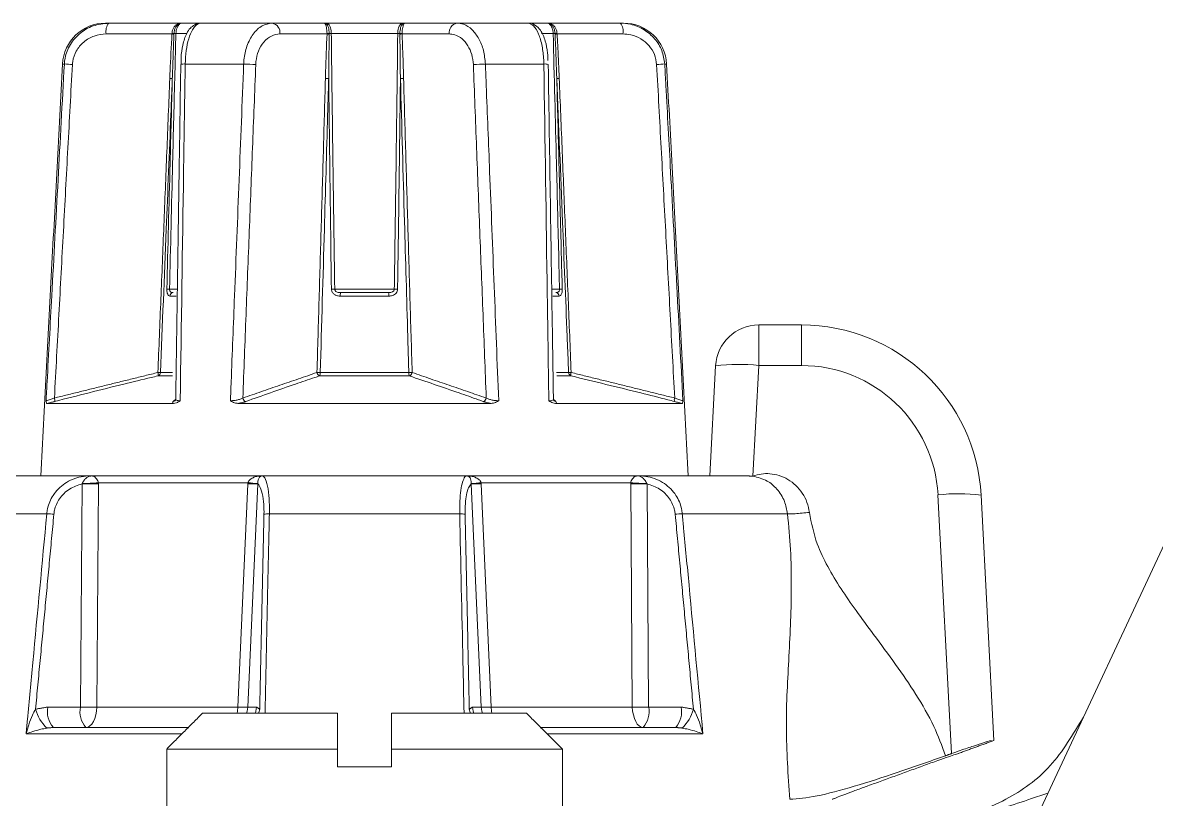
# Model space of a CAD drawing. Extents: x 12.1 to 108.7, y 1 to 80.4.
# Drawn here: x 47.232 to 48.808, y 73.019 to 74.1 of the extents above; entities that cross this region are included whole.
import ezdxf

# ---------------------------------------------------------------- set-up
doc = ezdxf.new("R2010")
doc.units = 0
doc.header["$MEASUREMENT"] = 0
doc.linetypes.add('SLD-Solid', pattern=[0])
doc.layers.add('OBJECT', color=7, linetype='CONTINUOUS')

msp = doc.modelspace()

# ---------------------------------------------------------------- linework, layer by layer
at = {"layer": 'OBJECT', "linetype": 'SLD-Solid', "lineweight": 15}
for p, q in [((47.3468, 74.0989), (47.3513, 74.0989)), ((47.3513, 74.0989), (47.4528, 74.0989)), ((47.4528, 74.0989), (47.4538, 74.0989)), ((47.4538, 74.0989), (47.4528, 74.0989)), ((47.4538, 74.0989), (47.5065, 74.0989)), ((47.4797, 74.0989), (47.5784, 74.0989)), ((47.5065, 74.0989), (47.5086, 74.0989)), ((47.5784, 74.0989), (47.6511, 74.0989)), ((47.6511, 74.0989), (47.6541, 74.0989)), ((47.6541, 74.0989), (47.7595, 74.0989)), ((47.7595, 74.0989), (47.7626, 74.0989)), ((47.7626, 74.0989), (47.8352, 74.0989)), ((47.8352, 74.0989), (47.9339, 74.0989)), ((47.9051, 74.0989), (47.9072, 74.0989)), ((47.9072, 74.0989), (47.9599, 74.0989)), ((47.9599, 74.0989), (47.9608, 74.0989)), ((47.9608, 74.0989), (47.9599, 74.0989)), ((47.9608, 74.0989), (48.0623, 74.0989)), ((48.0623, 74.0989), (48.0669, 74.0989)), ((47.4391, 74.0839), (47.3477, 74.0839)), ((47.4599, 74.0844), (47.4446, 74.0844)), ((47.6547, 74.0839), (47.5892, 74.0839)), ((47.753, 74.0844), (47.6606, 74.0844)), ((47.8245, 74.0839), (47.759, 74.0839)), ((47.969, 74.0844), (47.9528, 74.0844)), ((48.066, 74.0839), (47.9745, 74.0839)), ((47.2895, 74.042), (47.2869, 74.042)), ((47.5388, 74.042), (47.4575, 74.042)), ((47.9561, 74.042), (47.8748, 74.042)), ((48.1268, 74.042), (48.1242, 74.042)), ((47.4358, 73.7287), (47.447, 73.7287)), ((47.6654, 73.7287), (47.7482, 73.7287)), ((47.6735, 73.7239), (47.7401, 73.7239)), ((47.9667, 73.7287), (47.9779, 73.7287)), ((47.445, 73.719), (47.4363, 73.719)), ((47.7407, 73.719), (47.673, 73.719)), ((47.9773, 73.719), (47.9686, 73.719)), ((48.2548, 73.6789), (48.2548, 73.6225)), ((48.3143, 73.6789), (48.2548, 73.6789)), ((48.3143, 73.6789), (48.3143, 73.6225)), ((48.6308, 72.9715), (48.9472, 73.6502)), ((48.1948, 73.622), (48.1868, 73.4689)), ((48.2467, 73.4685), (48.2548, 73.6225)), ((48.2548, 73.6225), (48.3143, 73.6225)), ((47.4398, 73.608), (47.4196, 73.608)), ((47.4231, 73.6127), (47.4399, 73.6127)), ((47.7691, 73.608), (47.6445, 73.608)), ((47.6453, 73.6127), (47.7683, 73.6127)), ((47.9735, 73.6127), (47.9905, 73.6127)), ((47.994, 73.608), (47.9741, 73.608)), ((47.2651, 73.5698), (47.4412, 73.5698)), ((47.5308, 73.5698), (47.8829, 73.5698)), ((47.9724, 73.5698), (48.1485, 73.5698)), ((47.1739, 73.4689), (47.321, 73.4689)), ((47.3118, 73.1473), (47.3141, 73.4578)), ((47.321, 73.4689), (47.5705, 73.4689)), ((47.3368, 73.4578), (47.3345, 73.1473)), ((47.5447, 73.4594), (47.3368, 73.4594)), ((47.5306, 73.1473), (47.5446, 73.4578)), ((47.5585, 73.4578), (47.5446, 73.1473)), ((47.5705, 73.4689), (47.8432, 73.4689)), ((47.8432, 73.4689), (48.0926, 73.4689)), ((47.8691, 73.1473), (47.8551, 73.4578)), ((48.0768, 73.4594), (47.869, 73.4594)), ((47.8691, 73.4578), (47.883, 73.1473)), ((48.0791, 73.1473), (48.0768, 73.4578)), ((48.0926, 73.4689), (48.2397, 73.4689)), ((48.0996, 73.4578), (48.1018, 73.1473)), ((48.504, 73.4425), (48.5229, 73.0826)), ((48.5818, 73.1008), (48.5639, 73.442)), ((47.2651, 73.4162), (47.1188, 73.4162)), ((47.8391, 73.4162), (47.5745, 73.4162)), ((48.2948, 73.4162), (48.1486, 73.4162)), ((47.2665, 73.1473), (47.3118, 73.1473)), ((47.5306, 73.1473), (47.3345, 73.1473)), ((47.5446, 73.1473), (47.5567, 73.1473)), ((47.8569, 73.1473), (47.8691, 73.1473)), ((48.0791, 73.1473), (47.883, 73.1473)), ((48.1018, 73.1473), (48.1471, 73.1473)), ((47.4818, 73.1389), (47.6693, 73.1389)), ((47.7443, 73.1389), (47.9318, 73.1389)), ((47.453, 73.1101), (47.2364, 73.1101)), ((47.2743, 73.1189), (47.4618, 73.1189)), ((47.9518, 73.1189), (48.1394, 73.1189)), ((48.1773, 73.1101), (47.9606, 73.1101)), ((48.5781, 73.0994), (48.5818, 73.1008)), ((47.6693, 73.0889), (47.4318, 73.0889)), ((47.6693, 73.0889), (47.6693, 73.0639)), ((47.7443, 73.0639), (47.7443, 73.0889)), ((47.9818, 73.0889), (47.7443, 73.0889)), ((47.6693, 73.0639), (47.7443, 73.0639))]:
    msp.add_line(p, q, dxfattribs=at)
at = {"layer": 'OBJECT', "linetype": 'SLD-Solid', "lineweight": 15, "flags": 128}
for points in [[(47.3345, 73.1473), (47.3341, 73.1417), (47.3332, 73.1363), (47.3317, 73.1314), (47.3299, 73.1271), (47.3276, 73.1236), (47.3251, 73.121), (47.3224, 73.1194), (47.3195, 73.1189)], [(47.5298, 73.1389), (47.5302, 73.1417), (47.5306, 73.1473)], [(47.5429, 73.1389), (47.5438, 73.1417), (47.5446, 73.1473)], [(47.5551, 73.1389), (47.5559, 73.1417), (47.5567, 73.1473)], [(47.5598, 73.1389), (47.56, 73.1397), (47.5611, 73.1443)], [(47.8525, 73.1443), (47.8536, 73.1397), (47.8539, 73.1389)], [(47.8569, 73.1473), (47.8578, 73.1417), (47.8586, 73.1389)], [(47.8691, 73.1473), (47.8699, 73.1417), (47.8707, 73.1389)], [(47.883, 73.1473), (47.8835, 73.1417), (47.8839, 73.1389)], [(48.0941, 73.1189), (48.0913, 73.1194), (48.0885, 73.121), (48.086, 73.1236), (48.0838, 73.1271), (48.0819, 73.1314), (48.0805, 73.1363), (48.0795, 73.1417), (48.0791, 73.1473)]]:
    msp.add_lwpolyline(points, dxfattribs=at)
at = {"layer": 'OBJECT', "linetype": 'SLD-Solid', "lineweight": 15}
for centre, radius, start, end in [((47.3468, 74.0389), 0.06, 90, 177), ((47.3659, 74.0874), 0.0186, 141.8354, 190.965), ((47.4462, 74.0996), 0.00313, 252.6447, 287.3553), ((47.5759, 74.0857), 0.0134, 352.2553, 79.2026), ((47.654, 74.1016), 0.00517, 256.5278, 283.4722), ((47.7597, 74.1016), 0.00517, 256.5278, 283.4722), ((47.8378, 74.0857), 0.0134, 100.7974, 187.7447), ((47.9675, 74.0996), 0.00313, 252.6447, 287.3553), ((48.0477, 74.0874), 0.0186, 349.035, 38.1646), ((48.0669, 74.0389), 0.06, 3, 90), ((47.4277, 73.897), 0.1872, 85.6435, 86.5058), ((47.4408, 74.1708), 0.0864, 268.8814, 270.7418), ((47.4426, 73.9915), 0.0929, 88.7854, 90.4135), ((47.6565, 74.1777), 0.0933, 268.896, 270.7546), ((47.6612, 74.1635), 0.0799, 265.2755, 267.4597), ((47.6585, 73.9894), 0.095, 88.7594, 90.5127), ((47.7551, 73.9894), 0.095, 89.4873, 91.2406), ((47.7572, 74.1777), 0.0933, 269.2454, 271.104), ((47.7524, 74.1635), 0.0799, 272.5403, 274.7245), ((47.971, 73.9915), 0.0929, 89.5865, 91.2146), ((47.9728, 74.1708), 0.0864, 269.2582, 271.1186), ((47.9859, 73.897), 0.1872, 93.4942, 94.3565), ((47.3128, 74.2948), 0.2538, 264.737, 267.2844), ((47.4557, 74.0279), 0.0142, 82.7021, 107.6637), ((47.5325, 73.7272), 0.3149, 85.7931, 88.8507), ((47.8812, 73.7272), 0.3149, 91.1493, 94.2069), ((47.958, 74.0284), 0.0137, 71.8137, 97.6692), ((48.1009, 74.2948), 0.2538, 272.7156, 275.263), ((47.4289, 73.8427), 0.1795, 86.5793, 87.6943), ((47.6599, 74.1538), 0.132, 266.7942, 268.7378), ((47.7538, 74.1538), 0.132, 271.2622, 273.2058), ((47.9847, 73.8427), 0.1795, 92.3057, 93.4207), ((47.4339, 73.6628), 0.0659, 88.3531, 91.6469), ((47.4411, 73.7191), 0.00479, 92.4507, 180.4668), ((47.6631, 73.6283), 0.1005, 88.687, 91.313), ((47.6838, 73.7202), 0.0109, 160.3035, 186.1297), ((47.7299, 73.7202), 0.0109, 353.8703, 19.6965), ((47.7505, 73.6283), 0.1005, 88.687, 91.313), ((47.9725, 73.7191), 0.00479, 359.5332, 87.5493), ((47.9798, 73.6628), 0.0659, 88.3531, 91.6469), ((48.2548, 73.6189), 0.06, 90, 177), ((48.3143, 73.4289), 0.25, 3, 90), ((47.4128, 73.4394), 0.1736, 86.593, 87.7629), ((47.4132, 73.6104), 0.00684, 339.5707, 20.9138), ((47.6463, 73.6134), 0.00561, 185.2225, 252.0935), ((47.6481, 73.7487), 0.1361, 266.8653, 268.815), ((47.7655, 73.7487), 0.1361, 271.185, 273.1347), ((47.7674, 73.6134), 0.00561, 287.9065, 354.7775), ((48.0008, 73.4394), 0.1736, 92.2371, 93.407), ((48.0004, 73.6104), 0.00684, 159.0862, 200.4293), ((48.227, 73.3759), 0.2482, 83.5663, 97.4335), ((48.3143, 73.4325), 0.19, 3, 90), ((47.4182, 73.6128), 0.00495, 286.8164, 359.0009), ((47.635, 73.612), 0.0103, 337.4962, 3.8803), ((47.7787, 73.612), 0.0103, 176.1197, 202.5038), ((47.9955, 73.6128), 0.00495, 180.9991, 253.1836), ((47.2699, 73.5747), 0.00629, 338.2743, 23.4537), ((47.4404, 73.5768), 0.00444, 275.2737, 312.2295), ((47.5432, 73.5778), 0.0056, 185.8585, 254.6315), ((47.8704, 73.5778), 0.0056, 285.3685, 354.1415), ((47.9732, 73.5768), 0.00444, 226.7961, 264.7312), ((48.1437, 73.5747), 0.00629, 156.5463, 201.7257), ((47.3255, 73.9551), 0.4974, 268.6905, 271.3095), ((47.3086, 73.7958), 0.3376, 270.9659, 274.7854), ((47.3262, 73.4792), 0.0103, 268.8999, 271.6613), ((47.5516, 73.6349), 0.1772, 267.7427, 272.2573), ((47.6179, 74.2709), 0.8148, 264.8417, 265.8164), ((47.7957, 74.2709), 0.8148, 274.1836, 275.1583), ((47.8621, 73.6349), 0.1772, 267.7427, 272.2573), ((48.105, 73.7958), 0.3376, 265.2146, 269.0341), ((48.0882, 73.9551), 0.4974, 268.6905, 271.3095), ((48.0874, 73.4792), 0.0103, 268.3387, 271.1001), ((48.5318, 73.1959), 0.2482, 82.5665, 96.4337), ((47.2629, 73.3141), 0.1021, 83.1949, 88.7514), ((47.5733, 73.3885), 0.0277, 87.5523, 103.0956), ((47.8403, 73.3885), 0.0277, 76.9044, 92.4477), ((48.1508, 73.3141), 0.1021, 91.2486, 96.8051), ((47.3034, 73.1588), 0.0558, 195.084, 226.815), ((47.2994, 73.141), 0.0335, 169.1593, 221.3521), ((47.3447, 73.141), 0.0335, 169.1593, 221.3521), ((47.3232, 73.6446), 0.4974, 268.6905, 271.3095), ((47.5376, 73.3244), 0.1772, 267.7427, 272.2573), ((47.8761, 73.3244), 0.1772, 267.7427, 272.2573), ((48.0905, 73.6446), 0.4974, 268.6905, 271.3095), ((48.069, 73.141), 0.0335, 318.6479, 10.8407), ((48.1142, 73.141), 0.0335, 318.6479, 10.8407), ((48.1102, 73.1588), 0.0558, 313.185, 344.916)]:
    msp.add_arc(centre, radius, start, end, dxfattribs=at)
for points, knots in [([(47.2895, 74.042), (47.2897, 74.0439), (47.2904, 74.0526), (47.2957, 74.068), (47.3095, 74.0849), (47.329, 74.0966), (47.3439, 74.0981), (47.3513, 74.0989)], [0, 0, 0, 0, 0.06206, 0.280895, 0.514816, 0.758819, 1, 1, 1, 1]), ([(47.4392, 74.0844), (47.4393, 74.086), (47.4396, 74.0891), (47.4416, 74.0932), (47.4437, 74.0955), (47.445, 74.0964), (47.4452, 74.0966)], [0, 0, 0, 0, 0.3024, 0.609801, 0.937989, 1, 1, 1, 1]), ([(47.4471, 74.0966), (47.4469, 74.0964), (47.4458, 74.0955), (47.444, 74.0931), (47.4424, 74.089), (47.4421, 74.0859), (47.442, 74.0844)], [0, 0, 0, 0, 0.061214, 0.387729, 0.695884, 1, 1, 1, 1]), ([(47.4538, 74.0989), (47.4538, 74.0989), (47.4537, 74.0989), (47.4536, 74.0989), (47.4535, 74.0989), (47.4533, 74.0989), (47.4528, 74.0988), (47.4517, 74.0986), (47.4497, 74.0977), (47.4476, 74.0955), (47.4459, 74.092), (47.4449, 74.0885), (47.4447, 74.0857), (47.4446, 74.0844)], [0, 0, 0, 0, 0.007067, 0.008531, 0.013729, 0.028139, 0.057805, 0.119651, 0.255243, 0.503841, 0.641027, 0.838394, 1, 1, 1, 1]), ([(47.4452, 74.0966), (47.446, 74.097), (47.4483, 74.0984), (47.4509, 74.0989), (47.4528, 74.0989), (47.4528, 74.0989)], [0, 0, 0, 0, 0.306093, 0.981681, 1, 1, 1, 1]), ([(47.4471, 74.0966), (47.4477, 74.097), (47.4491, 74.0979), (47.451, 74.0986), (47.4525, 74.0988), (47.4531, 74.0989), (47.4535, 74.0989), (47.4536, 74.0989), (47.4537, 74.0989), (47.4537, 74.0989), (47.4538, 74.0989)], [0, 0, 0, 0, 0.315172, 0.674072, 0.841266, 0.92242, 0.962073, 0.977142, 0.981068, 1, 1, 1, 1]), ([(47.4528, 74.0989), (47.4528, 74.0989), (47.4514, 74.0989), (47.4494, 74.0984), (47.4476, 74.097), (47.4471, 74.0966)], [0, 0, 0, 0, 0.018348, 0.69417, 1, 1, 1, 1]), ([(47.4797, 74.0989), (47.4797, 74.0989), (47.4767, 74.0996), (47.4706, 74.097), (47.4639, 74.0918), (47.4582, 74.083), (47.4541, 74.0698), (47.4516, 74.054), (47.4517, 74.0444), (47.4517, 74.0414)], [0, 0, 0, 0, 0.000547, 0.136481, 0.256666, 0.406988, 0.668033, 0.89571, 1, 1, 1, 1]), ([(47.4797, 74.0989), (47.478, 74.0986), (47.4737, 74.0978), (47.4676, 74.0907), (47.4622, 74.0779), (47.4585, 74.0612), (47.4578, 74.0484), (47.4575, 74.042)], [0, 0, 0, 0, 0.156463, 0.377207, 0.586936, 0.792743, 1, 1, 1, 1]), ([(47.5388, 74.042), (47.5389, 74.0439), (47.5394, 74.0526), (47.5429, 74.068), (47.5517, 74.0849), (47.5643, 74.0966), (47.5737, 74.0981), (47.5784, 74.0989)], [0, 0, 0, 0, 0.06206, 0.280895, 0.514816, 0.758819, 1, 1, 1, 1]), ([(47.6528, 74.0966), (47.6526, 74.097), (47.652, 74.0984), (47.6515, 74.0989), (47.6511, 74.0989), (47.6511, 74.0989)], [0, 0, 0, 0, 0.306093, 0.981681, 1, 1, 1, 1]), ([(47.6511, 74.0989), (47.6511, 74.0989), (47.6521, 74.0989), (47.6535, 74.0984), (47.6548, 74.097), (47.6552, 74.0966)], [0, 0, 0, 0, 0.018348, 0.69417, 1, 1, 1, 1]), ([(47.6547, 74.0844), (47.6546, 74.086), (47.6545, 74.0891), (47.6538, 74.0932), (47.6531, 74.0955), (47.6528, 74.0964), (47.6528, 74.0966)], [0, 0, 0, 0, 0.3024001, 0.6098015, 0.9379888, 1, 1, 1, 1]), ([(47.6541, 74.0989), (47.6541, 74.0989), (47.6542, 74.0989), (47.6542, 74.0989), (47.6543, 74.0989), (47.6544, 74.0989), (47.6547, 74.0988), (47.6554, 74.0986), (47.6568, 74.0977), (47.6583, 74.0955), (47.6596, 74.092), (47.6604, 74.0885), (47.6605, 74.0857), (47.6606, 74.0844)], [0, 0, 0, 0, 0.007067, 0.008531, 0.013729, 0.028139, 0.057805, 0.119651, 0.255243, 0.503841, 0.641027, 0.838394, 1, 1, 1, 1]), ([(47.6552, 74.0966), (47.6551, 74.097), (47.6548, 74.0979), (47.6545, 74.0986), (47.6543, 74.0988), (47.6542, 74.0989), (47.6542, 74.0989), (47.6541, 74.0989), (47.6541, 74.0989), (47.6541, 74.0989), (47.6541, 74.0989)], [0, 0, 0, 0, 0.315172, 0.674072, 0.841266, 0.92242, 0.962073, 0.977142, 0.981068, 1, 1, 1, 1]), ([(47.6552, 74.0966), (47.6552, 74.0964), (47.6557, 74.0955), (47.6566, 74.0931), (47.6575, 74.089), (47.6576, 74.0859), (47.6577, 74.0844)], [0, 0, 0, 0, 0.061214, 0.387729, 0.695884, 1, 1, 1, 1]), ([(47.753, 74.0844), (47.7531, 74.0857), (47.7532, 74.0885), (47.7541, 74.092), (47.7554, 74.0955), (47.7569, 74.0977), (47.7582, 74.0986), (47.7589, 74.0988), (47.7592, 74.0989), (47.7594, 74.0989), (47.7594, 74.0989), (47.7595, 74.0989), (47.7595, 74.0989), (47.7595, 74.0989)], [0, 0, 0, 0, 0.161606, 0.358973, 0.496159, 0.744757, 0.880349, 0.942195, 0.971861, 0.986271, 0.991469, 0.992933, 1, 1, 1, 1]), ([(47.7559, 74.0844), (47.756, 74.0859), (47.7562, 74.089), (47.757, 74.0931), (47.7579, 74.0954), (47.7584, 74.0964), (47.7585, 74.0966)], [0, 0, 0, 0, 0.303836, 0.61198, 0.938473, 1, 1, 1, 1]), ([(47.7595, 74.0989), (47.7595, 74.0989), (47.7595, 74.0989), (47.7595, 74.0989), (47.7595, 74.0989), (47.7594, 74.0989), (47.7593, 74.0988), (47.7591, 74.0986), (47.7588, 74.0979), (47.7586, 74.097), (47.7585, 74.0966)], [0, 0, 0, 0, 0.0189315, 0.0228576, 0.0379267, 0.0775799, 0.1587337, 0.3259284, 0.6848276, 1, 1, 1, 1]), ([(47.7585, 74.0966), (47.7589, 74.097), (47.7601, 74.0984), (47.7616, 74.0989), (47.7626, 74.0989), (47.7626, 74.0989)], [0, 0, 0, 0, 0.30583, 0.981652, 1, 1, 1, 1]), ([(47.7609, 74.0966), (47.7608, 74.0964), (47.7605, 74.0955), (47.7599, 74.0932), (47.7592, 74.0891), (47.759, 74.086), (47.759, 74.0844)], [0, 0, 0, 0, 0.062329, 0.390489, 0.697879, 1, 1, 1, 1]), ([(47.7626, 74.0989), (47.7626, 74.0989), (47.7622, 74.0989), (47.7616, 74.0984), (47.7611, 74.097), (47.7609, 74.0966)], [0, 0, 0, 0, 0.018319, 0.693907, 1, 1, 1, 1]), ([(47.8352, 74.0989), (47.8383, 74.0986), (47.8456, 74.0978), (47.8565, 74.0907), (47.8661, 74.0779), (47.873, 74.0612), (47.8742, 74.0484), (47.8748, 74.042)], [0, 0, 0, 0, 0.156463, 0.377207, 0.586936, 0.792743, 1, 1, 1, 1]), ([(47.9561, 74.042), (47.9561, 74.0439), (47.9558, 74.0526), (47.9539, 74.068), (47.9491, 74.0849), (47.9421, 74.0966), (47.9366, 74.0981), (47.9339, 74.0989)], [0, 0, 0, 0, 0.06206, 0.280895, 0.514816, 0.758819, 1, 1, 1, 1]), ([(47.9618, 74.047), (47.9617, 74.0504), (47.9613, 74.0603), (47.9581, 74.0754), (47.9532, 74.088), (47.945, 74.0961), (47.9377, 74.0994), (47.9343, 74.0987), (47.934, 74.0987)], [0, 0, 0, 0, 0.127401, 0.371025, 0.657729, 0.840365, 0.984675, 1, 1, 1, 1]), ([(47.969, 74.0844), (47.969, 74.0857), (47.9688, 74.0885), (47.9677, 74.092), (47.966, 74.0955), (47.9639, 74.0977), (47.9619, 74.0986), (47.9608, 74.0988), (47.9603, 74.0989), (47.9601, 74.0989), (47.96, 74.0989), (47.9599, 74.0989), (47.9599, 74.0989), (47.9599, 74.0989)], [0, 0, 0, 0, 0.161606, 0.358973, 0.496159, 0.744757, 0.880349, 0.942195, 0.971861, 0.986271, 0.991469, 0.992933, 1, 1, 1, 1]), ([(47.9599, 74.0989), (47.9599, 74.0989), (47.96, 74.0989), (47.96, 74.0989), (47.9602, 74.0989), (47.9605, 74.0989), (47.9612, 74.0988), (47.9626, 74.0986), (47.9645, 74.0979), (47.9659, 74.097), (47.9665, 74.0966)], [0, 0, 0, 0, 0.018932, 0.022858, 0.037927, 0.07758, 0.158734, 0.325928, 0.684828, 1, 1, 1, 1]), ([(47.9608, 74.0989), (47.9609, 74.0989), (47.9627, 74.0989), (47.9654, 74.0984), (47.9677, 74.097), (47.9684, 74.0966)], [0, 0, 0, 0, 0.018319, 0.693907, 1, 1, 1, 1]), ([(47.9665, 74.0966), (47.966, 74.097), (47.9642, 74.0984), (47.9622, 74.0989), (47.9609, 74.0989), (47.9608, 74.0989)], [0, 0, 0, 0, 0.30583, 0.981652, 1, 1, 1, 1]), ([(47.9717, 74.0844), (47.9715, 74.0859), (47.9713, 74.089), (47.9696, 74.0931), (47.9679, 74.0954), (47.9667, 74.0964), (47.9665, 74.0966)], [0, 0, 0, 0, 0.303836, 0.61198, 0.938473, 1, 1, 1, 1]), ([(47.9684, 74.0966), (47.9686, 74.0964), (47.97, 74.0955), (47.972, 74.0932), (47.974, 74.0891), (47.9743, 74.086), (47.9745, 74.0844)], [0, 0, 0, 0, 0.062329, 0.390489, 0.697879, 1, 1, 1, 1]), ([(48.0623, 74.0989), (48.0671, 74.0986), (48.0787, 74.0978), (48.0957, 74.0907), (48.1107, 74.0779), (48.1213, 74.0612), (48.1232, 74.0484), (48.1242, 74.042)], [0, 0, 0, 0, 0.156463, 0.377207, 0.586936, 0.792743, 1, 1, 1, 1]), ([(47.3477, 74.0839), (47.342, 74.0833), (47.3308, 74.0822), (47.316, 74.0735), (47.3055, 74.0608), (47.3014, 74.0492), (47.3009, 74.0427), (47.3007, 74.0412)], [0, 0, 0, 0, 0.244965, 0.490375, 0.723034, 0.938923, 1, 1, 1, 1]), ([(47.4446, 74.0844), (47.4441, 74.0663), (47.4426, 74.0061), (47.4396, 73.8876), (47.4372, 73.7872), (47.4358, 73.7287)], [0, 0, 0, 0, 0.153014, 0.506934, 1, 1, 1, 1]), ([(47.4361, 74.0221), (47.4362, 74.0252), (47.4371, 74.0458), (47.4382, 74.0664), (47.4391, 74.0839)], [0, 0, 0, 0, 0.150177, 1, 1, 1, 1]), ([(47.4419, 74.0837), (47.4412, 74.0662), (47.4404, 74.0456), (47.4397, 74.025), (47.4396, 74.0219)], [0, 0, 0, 0, 0.849802, 1, 1, 1, 1]), ([(47.5892, 74.0839), (47.5852, 74.0833), (47.5771, 74.0822), (47.5665, 74.0735), (47.559, 74.0608), (47.5561, 74.0492), (47.5557, 74.0427), (47.5556, 74.0412)], [0, 0, 0, 0, 0.244965, 0.490375, 0.723034, 0.938923, 1, 1, 1, 1]), ([(47.6525, 74.0221), (47.6526, 74.0252), (47.6532, 74.0458), (47.654, 74.0664), (47.6547, 74.0839)], [0, 0, 0, 0, 0.150177, 1, 1, 1, 1]), ([(47.6577, 74.0837), (47.6575, 74.0662), (47.6572, 74.0456), (47.657, 74.025), (47.657, 74.0219)], [0, 0, 0, 0, 0.849802, 1, 1, 1, 1]), ([(47.6606, 74.0844), (47.6608, 74.0663), (47.6616, 74.0061), (47.6631, 73.8876), (47.6646, 73.7872), (47.6654, 73.7287)], [0, 0, 0, 0, 0.153014, 0.506934, 1, 1, 1, 1]), ([(47.7482, 73.7287), (47.7484, 73.7452), (47.7493, 73.8037), (47.751, 73.9222), (47.7523, 74.0243), (47.753, 74.0844)], [0, 0, 0, 0, 0.139147, 0.493066, 1, 1, 1, 1]), ([(47.7567, 74.0219), (47.7566, 74.025), (47.7565, 74.0404), (47.7563, 74.0609), (47.756, 74.0785), (47.7559, 74.0837)], [0, 0, 0, 0, 0.149392, 0.746961, 1, 1, 1, 1]), ([(47.759, 74.0839), (47.7593, 74.0772), (47.7601, 74.0566), (47.7607, 74.036), (47.7611, 74.0221)], [0, 0, 0, 0, 0.323173, 1, 1, 1, 1]), ([(47.8581, 74.0412), (47.8575, 74.046), (47.8565, 74.0556), (47.8507, 74.0682), (47.8426, 74.0778), (47.8333, 74.0831), (47.8271, 74.0836), (47.8245, 74.0839)], [0, 0, 0, 0, 0.204174, 0.408136, 0.617898, 0.840881, 1, 1, 1, 1]), ([(47.9779, 73.7287), (47.9775, 73.7452), (47.9761, 73.8037), (47.9732, 73.9222), (47.9706, 74.0243), (47.969, 74.0844)], [0, 0, 0, 0, 0.139147, 0.493066, 1, 1, 1, 1]), ([(47.974, 74.0219), (47.9739, 74.025), (47.9734, 74.0404), (47.9727, 74.0609), (47.9719, 74.0785), (47.9717, 74.0837)], [0, 0, 0, 0, 0.149392, 0.746961, 1, 1, 1, 1]), ([(47.9745, 74.0839), (47.9749, 74.0772), (47.9761, 74.0566), (47.9769, 74.036), (47.9775, 74.0221)], [0, 0, 0, 0, 0.323173, 1, 1, 1, 1]), ([(48.1129, 74.0412), (48.1122, 74.046), (48.1107, 74.0556), (48.1027, 74.0682), (48.0913, 74.0778), (48.0784, 74.0831), (48.0696, 74.0836), (48.066, 74.0839)], [0, 0, 0, 0, 0.2041742, 0.4081358, 0.6178978, 0.8408813, 1, 1, 1, 1]), ([(47.2641, 73.5734), (47.2646, 73.5822), (47.2672, 73.6309), (47.2757, 73.7871), (47.2837, 73.9345), (47.2895, 74.042)], [0, 0, 0, 0, 0.056184, 0.311886, 1, 1, 1, 1]), ([(47.4514, 74.0415), (47.4507, 73.9966), (47.4483, 73.8414), (47.4459, 73.6863), (47.4443, 73.5759)], [0, 0, 0, 0, 0.2888789, 1, 1, 1, 1]), ([(47.4575, 74.042), (47.4574, 74.032), (47.4566, 73.9821), (47.4543, 73.8259), (47.4521, 73.6797), (47.4506, 73.5734)], [0, 0, 0, 0, 0.063926, 0.319628, 1, 1, 1, 1]), ([(47.5204, 73.5734), (47.5207, 73.5822), (47.5226, 73.6309), (47.5288, 73.7871), (47.5346, 73.9345), (47.5388, 74.042)], [0, 0, 0, 0, 0.056184, 0.311886, 1, 1, 1, 1]), ([(47.8748, 74.042), (47.8752, 74.032), (47.8772, 73.9821), (47.8834, 73.8259), (47.8891, 73.6797), (47.8933, 73.5734)], [0, 0, 0, 0, 0.063926, 0.319628, 1, 1, 1, 1]), ([(47.9631, 73.5734), (47.9629, 73.5822), (47.9622, 73.6309), (47.9599, 73.7871), (47.9577, 73.9345), (47.9561, 74.042)], [0, 0, 0, 0, 0.056184, 0.311886, 1, 1, 1, 1]), ([(47.9694, 73.5759), (47.969, 73.603), (47.9666, 73.7582), (47.9642, 73.9134), (47.9622, 74.0414)], [0, 0, 0, 0, 0.1746728, 1, 1, 1, 1]), ([(48.1242, 74.042), (48.1247, 74.032), (48.1274, 73.9821), (48.1359, 73.8259), (48.1438, 73.6797), (48.1495, 73.5734)], [0, 0, 0, 0, 0.063926, 0.319628, 1, 1, 1, 1]), ([(47.4396, 74.0219), (47.4395, 74.0186), (47.4388, 74.0019), (47.436, 73.932), (47.4306, 73.7989), (47.4258, 73.6791), (47.4231, 73.6127)], [0, 0, 0, 0, 0.024416, 0.122079, 0.512732, 1, 1, 1, 1]), ([(47.432, 73.7287), (47.4335, 73.7872), (47.436, 73.8849), (47.4386, 73.9826), (47.4396, 74.0219)], [0, 0, 0, 0, 0.598184, 1, 1, 1, 1]), ([(47.657, 74.0219), (47.6569, 74.0186), (47.6564, 74.0019), (47.6544, 73.932), (47.6506, 73.7989), (47.6472, 73.6791), (47.6453, 73.6127)], [0, 0, 0, 0, 0.024416, 0.122079, 0.512732, 1, 1, 1, 1]), ([(47.6608, 73.7287), (47.66, 73.7872), (47.6587, 73.8849), (47.6575, 73.9826), (47.657, 74.0219)], [0, 0, 0, 0, 0.598184, 1, 1, 1, 1]), ([(47.7567, 74.0219), (47.7562, 73.9826), (47.7552, 73.9014), (47.7539, 73.8037), (47.753, 73.7452), (47.7528, 73.7287)], [0, 0, 0, 0, 0.401816, 0.831187, 1, 1, 1, 1]), ([(47.7683, 73.6127), (47.7683, 73.616), (47.7678, 73.6327), (47.7658, 73.7026), (47.762, 73.8357), (47.7586, 73.9554), (47.7567, 74.0219)], [0, 0, 0, 0, 0.024416, 0.122079, 0.512732, 1, 1, 1, 1]), ([(47.974, 74.0219), (47.9751, 73.9826), (47.9772, 73.9014), (47.9797, 73.8037), (47.9812, 73.7452), (47.9817, 73.7287)], [0, 0, 0, 0, 0.401816, 0.831187, 1, 1, 1, 1]), ([(47.9905, 73.6127), (47.9904, 73.616), (47.9897, 73.6327), (47.9869, 73.7026), (47.9816, 73.8357), (47.9767, 73.9554), (47.974, 74.0219)], [0, 0, 0, 0, 0.024416, 0.122079, 0.512732, 1, 1, 1, 1]), ([(47.432, 73.7287), (47.432, 73.7284), (47.432, 73.7269), (47.4322, 73.7243), (47.4331, 73.7215), (47.4345, 73.7194), (47.4356, 73.7192), (47.4363, 73.719)], [0, 0, 0, 0, 0.056803, 0.249162, 0.475339, 0.701406, 1, 1, 1, 1]), ([(47.4409, 73.7239), (47.4401, 73.7239), (47.4387, 73.724), (47.4372, 73.7249), (47.4365, 73.7259), (47.436, 73.7267), (47.4358, 73.7275), (47.4358, 73.7282), (47.4358, 73.7285), (47.4358, 73.7287)], [0, 0, 0, 0, 0.34673, 0.581129, 0.720204, 0.790705, 0.905611, 0.953256, 1, 1, 1, 1]), ([(47.6608, 73.7287), (47.6609, 73.7284), (47.6609, 73.7269), (47.6619, 73.7243), (47.6644, 73.7215), (47.6682, 73.7194), (47.6712, 73.7192), (47.673, 73.719)], [0, 0, 0, 0, 0.056803, 0.249162, 0.475339, 0.701406, 1, 1, 1, 1]), ([(47.6735, 73.7239), (47.6723, 73.7239), (47.6704, 73.724), (47.668, 73.7249), (47.6667, 73.7259), (47.666, 73.7267), (47.6656, 73.7275), (47.6655, 73.7282), (47.6655, 73.7285), (47.6654, 73.7287)], [0, 0, 0, 0, 0.34673, 0.581129, 0.720204, 0.790705, 0.905611, 0.953256, 1, 1, 1, 1]), ([(47.7482, 73.7287), (47.7481, 73.7283), (47.7481, 73.7278), (47.7477, 73.7268), (47.7469, 73.7258), (47.7454, 73.7248), (47.743, 73.724), (47.7412, 73.7239), (47.7401, 73.7239)], [0, 0, 0, 0, 0.118661, 0.142604, 0.293282, 0.465512, 0.680632, 1, 1, 1, 1]), ([(47.7407, 73.719), (47.7422, 73.7192), (47.745, 73.7194), (47.7484, 73.721), (47.7508, 73.7231), (47.7524, 73.7257), (47.7527, 73.7277), (47.7528, 73.7287)], [0, 0, 0, 0, 0.273331, 0.47686, 0.65651, 0.828448, 1, 1, 1, 1]), ([(47.9779, 73.7287), (47.9779, 73.7283), (47.9778, 73.7278), (47.9776, 73.7268), (47.9772, 73.7258), (47.9762, 73.7248), (47.9747, 73.724), (47.9735, 73.7239), (47.9727, 73.7239)], [0, 0, 0, 0, 0.118661, 0.142604, 0.293282, 0.465512, 0.680632, 1, 1, 1, 1]), ([(47.9773, 73.719), (47.9779, 73.7192), (47.979, 73.7194), (47.9803, 73.721), (47.9811, 73.7231), (47.9816, 73.7257), (47.9816, 73.7277), (47.9817, 73.7287)], [0, 0, 0, 0, 0.273331, 0.47686, 0.65651, 0.828448, 1, 1, 1, 1]), ([(47.4196, 73.608), (47.4165, 73.6073), (47.4007, 73.6036), (47.3527, 73.592), (47.3079, 73.5806), (47.2757, 73.5724)], [0, 0, 0, 0, 0.065603, 0.328016, 1, 1, 1, 1]), ([(47.6445, 73.608), (47.6423, 73.6073), (47.631, 73.6036), (47.5967, 73.592), (47.5647, 73.5806), (47.5417, 73.5724)], [0, 0, 0, 0, 0.0656029, 0.3280162, 1, 1, 1, 1]), ([(47.8719, 73.5724), (47.8697, 73.5732), (47.8585, 73.5773), (47.8242, 73.5894), (47.7922, 73.6002), (47.7691, 73.608)], [0, 0, 0, 0, 0.065603, 0.328016, 1, 1, 1, 1]), ([(48.1379, 73.5724), (48.1348, 73.5732), (48.1191, 73.5773), (48.0712, 73.5894), (48.0263, 73.6002), (47.994, 73.608)], [0, 0, 0, 0, 0.0656031, 0.3280158, 1, 1, 1, 1]), ([(47.2641, 73.5734), (47.2643, 73.5735), (47.2647, 73.5736), (47.2668, 73.5742), (47.2703, 73.5754), (47.2735, 73.5765), (47.2754, 73.5772), (47.2757, 73.5773)], [0, 0, 0, 0, 0.164481, 0.417753, 0.679386, 0.95477, 1, 1, 1, 1]), ([(47.2651, 73.5698), (47.2649, 73.57), (47.2645, 73.5704), (47.2643, 73.5723), (47.2641, 73.5734), (47.2641, 73.5734)], [0, 0, 0, 0, 0.417944, 0.987082, 1, 1, 1, 1]), ([(47.2757, 73.5724), (47.2754, 73.5723), (47.2729, 73.5717), (47.269, 73.5707), (47.2663, 73.5701), (47.2651, 73.5698)], [0, 0, 0, 0, 0.086635, 0.616356, 1, 1, 1, 1]), ([(47.4412, 73.5698), (47.441, 73.5699), (47.4401, 73.5704), (47.4398, 73.5713), (47.4405, 73.5721), (47.4408, 73.5724)], [0, 0, 0, 0, 0.165835, 0.685376, 1, 1, 1, 1]), ([(47.4408, 73.5724), (47.4417, 73.5732), (47.4428, 73.5742), (47.4439, 73.5752), (47.4441, 73.5754)], [0, 0, 0, 0, 0.819037, 1, 1, 1, 1]), ([(47.4506, 73.5734), (47.4505, 73.5734), (47.4488, 73.5723), (47.4458, 73.5704), (47.4426, 73.57), (47.4412, 73.5698)], [0, 0, 0, 0, 0.0129183, 0.5820561, 1, 1, 1, 1]), ([(47.4441, 73.5759), (47.4441, 73.5755), (47.4442, 73.5746), (47.4436, 73.5738), (47.4433, 73.5735), (47.4434, 73.5735), (47.4434, 73.5736)], [0, 0, 0, 0, 0.228447, 0.621226, 0.975519, 1, 1, 1, 1]), ([(47.4444, 73.5759), (47.4444, 73.5755), (47.4444, 73.5747), (47.4463, 73.5738), (47.4487, 73.5735), (47.4503, 73.5735), (47.4506, 73.5734)], [0, 0, 0, 0, 0.262473, 0.597164, 0.925264, 1, 1, 1, 1]), ([(47.5204, 73.5734), (47.5214, 73.5735), (47.5239, 73.5736), (47.5283, 73.5742), (47.5331, 73.5754), (47.5361, 73.5765), (47.5374, 73.5772), (47.5376, 73.5773)], [0, 0, 0, 0, 0.164481, 0.417753, 0.679386, 0.95477, 1, 1, 1, 1]), ([(47.5308, 73.5698), (47.5292, 73.57), (47.5256, 73.5704), (47.5223, 73.5723), (47.5204, 73.5734), (47.5204, 73.5734)], [0, 0, 0, 0, 0.417944, 0.987082, 1, 1, 1, 1]), ([(47.5417, 73.5724), (47.5415, 73.5723), (47.5397, 73.5717), (47.5361, 73.5707), (47.5323, 73.5701), (47.5308, 73.5698)], [0, 0, 0, 0, 0.086635, 0.616356, 1, 1, 1, 1]), ([(47.8829, 73.5698), (47.8813, 73.5701), (47.8775, 73.5707), (47.874, 73.5717), (47.8722, 73.5723), (47.8719, 73.5724)], [0, 0, 0, 0, 0.383644, 0.913365, 1, 1, 1, 1]), ([(47.876, 73.5773), (47.8762, 73.5772), (47.8776, 73.5765), (47.8806, 73.5754), (47.8854, 73.5742), (47.8898, 73.5736), (47.8923, 73.5735), (47.8933, 73.5734)], [0, 0, 0, 0, 0.04523, 0.320614, 0.582247, 0.835519, 1, 1, 1, 1]), ([(47.8933, 73.5734), (47.8932, 73.5734), (47.8914, 73.5723), (47.8881, 73.5704), (47.8844, 73.57), (47.8829, 73.5698)], [0, 0, 0, 0, 0.012918, 0.582056, 1, 1, 1, 1]), ([(47.9631, 73.5734), (47.9639, 73.5735), (47.966, 73.5735), (47.9684, 73.5742), (47.9696, 73.5751), (47.9693, 73.5758), (47.9693, 73.5759)], [0, 0, 0, 0, 0.204125, 0.558382, 0.929639, 1, 1, 1, 1]), ([(47.9724, 73.5698), (47.9711, 73.57), (47.9679, 73.5704), (47.9648, 73.5723), (47.9631, 73.5734), (47.9631, 73.5734)], [0, 0, 0, 0, 0.417944, 0.987082, 1, 1, 1, 1]), ([(47.9702, 73.5736), (47.9702, 73.5736), (47.9703, 73.5735), (47.9698, 73.574), (47.9693, 73.575), (47.9694, 73.5758), (47.9695, 73.5759)], [0, 0, 0, 0, 0.0944587, 0.4969889, 0.9306595, 1, 1, 1, 1]), ([(47.9728, 73.5724), (47.9733, 73.5719), (47.9741, 73.5708), (47.973, 73.5701), (47.9724, 73.5698)], [0, 0, 0, 0, 0.552199, 1, 1, 1, 1]), ([(48.1485, 73.5698), (48.1474, 73.5701), (48.1446, 73.5707), (48.1407, 73.5717), (48.1382, 73.5723), (48.1379, 73.5724)], [0, 0, 0, 0, 0.383644, 0.913365, 1, 1, 1, 1]), ([(48.138, 73.5773), (48.1382, 73.5772), (48.1401, 73.5765), (48.1433, 73.5754), (48.1469, 73.5742), (48.1489, 73.5736), (48.1493, 73.5735), (48.1495, 73.5734)], [0, 0, 0, 0, 0.04523, 0.320614, 0.582247, 0.835519, 1, 1, 1, 1]), ([(48.1495, 73.5734), (48.1495, 73.5734), (48.1494, 73.5723), (48.1491, 73.5704), (48.1487, 73.57), (48.1485, 73.5698)], [0, 0, 0, 0, 0.012918, 0.582056, 1, 1, 1, 1]), ([(48.2467, 73.4685), (48.2505, 73.4697), (48.2582, 73.4721), (48.2708, 73.4723), (48.2834, 73.4699), (48.2958, 73.4643), (48.3068, 73.456), (48.3159, 73.4451), (48.3226, 73.4323), (48.3243, 73.4228), (48.3252, 73.4181)], [0, 0, 0, 0, 0.112477, 0.225058, 0.347499, 0.470285, 0.600653, 0.730922, 0.866007, 1, 1, 1, 1]), ([(47.2651, 73.4162), (47.2654, 73.4185), (47.2666, 73.4276), (47.2734, 73.4435), (47.2898, 73.46), (47.3088, 73.4677), (47.3214, 73.4689), (47.3258, 73.4689), (47.326, 73.4689)], [0, 0, 0, 0, 0.076209, 0.301716, 0.561175, 0.84648, 0.991698, 1, 1, 1, 1]), ([(47.3141, 73.4578), (47.3081, 73.4558), (47.2959, 73.4517), (47.2823, 73.4383), (47.2762, 73.425), (47.2752, 73.4174), (47.275, 73.4155)], [0, 0, 0, 0, 0.3115923, 0.6319435, 0.9072573, 1, 1, 1, 1]), ([(47.3143, 73.4583), (47.3148, 73.4593), (47.3161, 73.4617), (47.3186, 73.4649), (47.3218, 73.4675), (47.3244, 73.4686), (47.3261, 73.4688), (47.3264, 73.4689), (47.3264, 73.4689), (47.3263, 73.4689), (47.3263, 73.4689), (47.3262, 73.4689), (47.3261, 73.4689), (47.3261, 73.4689), (47.326, 73.4689)], [0, 0, 0, 0, 0.153502, 0.380166, 0.626293, 0.875654, 0.967797, 0.976809, 0.980954, 0.984134, 0.9874, 0.990544, 0.996552, 1, 1, 1, 1]), ([(47.321, 73.4689), (47.3214, 73.4689), (47.3232, 73.4689), (47.325, 73.4689), (47.3265, 73.4689)], [0, 0, 0, 0, 0.186026, 1, 1, 1, 1]), ([(47.3253, 73.4689), (47.3242, 73.4689), (47.3228, 73.4689), (47.3214, 73.4689), (47.321, 73.4689)], [0, 0, 0, 0, 0.740622, 1, 1, 1, 1]), ([(47.3265, 73.4689), (47.3267, 73.4689), (47.3269, 73.4689), (47.3274, 73.4689), (47.3283, 73.4689), (47.3298, 73.4687), (47.3318, 73.4677), (47.3341, 73.4654), (47.3358, 73.4626), (47.3365, 73.4603), (47.3368, 73.4594)], [0, 0, 0, 0, 0.020895, 0.038908, 0.075404, 0.191564, 0.449116, 0.682572, 0.877716, 1, 1, 1, 1]), ([(47.5447, 73.4594), (47.5451, 73.4603), (47.5461, 73.4626), (47.5496, 73.4654), (47.5545, 73.4677), (47.5592, 73.4687), (47.5625, 73.4689), (47.5638, 73.4689), (47.5643, 73.4689), (47.5646, 73.4689), (47.5648, 73.4689)], [0, 0, 0, 0, 0.122284, 0.317428, 0.550884, 0.808436, 0.924596, 0.961092, 0.979105, 1, 1, 1, 1]), ([(47.5644, 73.4689), (47.5644, 73.4689), (47.5643, 73.4689), (47.5642, 73.4689), (47.5642, 73.4689), (47.5641, 73.4689), (47.564, 73.4689), (47.5637, 73.4688), (47.563, 73.4688), (47.5615, 73.4681), (47.5597, 73.4658), (47.5585, 73.4621), (47.5585, 73.4593), (47.5585, 73.4583)], [0, 0, 0, 0, 0.006251, 0.010873, 0.014164, 0.017464, 0.021803, 0.032032, 0.073944, 0.240397, 0.569572, 0.838891, 1, 1, 1, 1]), ([(47.567, 73.4155), (47.5671, 73.4174), (47.5671, 73.425), (47.5661, 73.4383), (47.5631, 73.4517), (47.5601, 73.4558), (47.5585, 73.4578)], [0, 0, 0, 0, 0.092743, 0.368056, 0.688408, 1, 1, 1, 1]), ([(47.5644, 73.4689), (47.5645, 73.4689), (47.5653, 73.4689), (47.5678, 73.4677), (47.5713, 73.46), (47.5739, 73.4435), (47.5747, 73.4276), (47.5745, 73.4185), (47.5745, 73.4162)], [0, 0, 0, 0, 0.008302, 0.15352, 0.438825, 0.698284, 0.923791, 1, 1, 1, 1]), ([(47.5705, 73.4689), (47.57, 73.4689), (47.568, 73.4689), (47.5661, 73.4689), (47.5646, 73.4689)], [0, 0, 0, 0, 0.226259, 1, 1, 1, 1]), ([(47.5648, 73.4689), (47.5663, 73.4689), (47.5682, 73.4689), (47.5701, 73.4689), (47.5705, 73.4689)], [0, 0, 0, 0, 0.813974, 1, 1, 1, 1]), ([(47.8391, 73.4162), (47.8391, 73.4222), (47.8391, 73.4343), (47.8406, 73.4496), (47.843, 73.4615), (47.846, 73.4677), (47.8482, 73.4689), (47.8492, 73.4689), (47.8492, 73.4689)], [0, 0, 0, 0, 0.20087, 0.40002, 0.605987, 0.832568, 0.991709, 1, 1, 1, 1]), ([(47.8491, 73.4689), (47.8476, 73.4689), (47.8456, 73.4689), (47.8436, 73.4689), (47.8432, 73.4689)], [0, 0, 0, 0, 0.7737677, 1, 1, 1, 1]), ([(47.8432, 73.4689), (47.8435, 73.4689), (47.8454, 73.4689), (47.8473, 73.4689), (47.8489, 73.4689)], [0, 0, 0, 0, 0.1860264, 1, 1, 1, 1]), ([(47.8551, 73.4578), (47.8538, 73.4562), (47.8513, 73.4531), (47.8485, 73.4434), (47.8467, 73.4306), (47.8466, 73.4205), (47.8466, 73.4155)], [0, 0, 0, 0, 0.2557358, 0.5110693, 0.7553246, 1, 1, 1, 1]), ([(47.8489, 73.4689), (47.849, 73.4689), (47.8493, 73.4689), (47.8499, 73.4689), (47.8512, 73.4689), (47.8544, 73.4687), (47.8591, 73.4677), (47.864, 73.4654), (47.8675, 73.4626), (47.8686, 73.4603), (47.869, 73.4594)], [0, 0, 0, 0, 0.020895, 0.038908, 0.075404, 0.191564, 0.449116, 0.682572, 0.877716, 1, 1, 1, 1]), ([(47.8551, 73.4583), (47.8551, 73.4593), (47.8551, 73.4617), (47.8543, 73.4649), (47.8528, 73.4675), (47.8511, 73.4686), (47.8502, 73.4688), (47.8497, 73.4689), (47.8496, 73.4689), (47.8495, 73.4689), (47.8494, 73.4689), (47.8494, 73.4689), (47.8493, 73.4689), (47.8492, 73.4689), (47.8492, 73.4689)], [0, 0, 0, 0, 0.153502, 0.380166, 0.626293, 0.875654, 0.967797, 0.976809, 0.980954, 0.984134, 0.9874, 0.990544, 0.996552, 1, 1, 1, 1]), ([(48.0768, 73.4594), (48.0771, 73.4603), (48.0778, 73.4626), (48.0796, 73.4654), (48.0818, 73.4677), (48.0839, 73.4687), (48.0854, 73.4689), (48.0862, 73.4689), (48.0867, 73.4689), (48.087, 73.4689), (48.0871, 73.4689)], [0, 0, 0, 0, 0.122284, 0.317428, 0.550884, 0.808436, 0.924596, 0.961092, 0.979105, 1, 1, 1, 1]), ([(48.0871, 73.4689), (48.0886, 73.4689), (48.0904, 73.4689), (48.0923, 73.4689), (48.0926, 73.4689)], [0, 0, 0, 0, 0.813974, 1, 1, 1, 1]), ([(48.0876, 73.4689), (48.0876, 73.4689), (48.0875, 73.4689), (48.0874, 73.4689), (48.0873, 73.4689), (48.0873, 73.4689), (48.0873, 73.4689), (48.0874, 73.4688), (48.0883, 73.4688), (48.0908, 73.4681), (48.0942, 73.4658), (48.0974, 73.4621), (48.0988, 73.4593), (48.0993, 73.4583)], [0, 0, 0, 0, 0.006251, 0.010873, 0.014164, 0.017464, 0.021803, 0.032032, 0.073944, 0.240397, 0.569572, 0.838891, 1, 1, 1, 1]), ([(48.0876, 73.4689), (48.0878, 73.4689), (48.0923, 73.4689), (48.1049, 73.4677), (48.1239, 73.46), (48.1402, 73.4435), (48.1471, 73.4276), (48.1483, 73.4185), (48.1486, 73.4162)], [0, 0, 0, 0, 0.008302, 0.15352, 0.438825, 0.698284, 0.923791, 1, 1, 1, 1]), ([(48.0926, 73.4689), (48.0923, 73.4689), (48.0908, 73.4689), (48.0894, 73.4689), (48.0883, 73.4689)], [0, 0, 0, 0, 0.259378, 1, 1, 1, 1]), ([(48.1387, 73.4155), (48.1384, 73.4174), (48.1374, 73.425), (48.1314, 73.4383), (48.1178, 73.4517), (48.1056, 73.4558), (48.0996, 73.4578)], [0, 0, 0, 0, 0.092743, 0.368056, 0.688408, 1, 1, 1, 1]), ([(48.2948, 73.4162), (48.2937, 73.4221), (48.2913, 73.4349), (48.281, 73.4508), (48.2659, 73.4638), (48.2535, 73.4668), (48.2467, 73.4685)], [0, 0, 0, 0, 0.221249, 0.475943, 0.71388, 1, 1, 1, 1]), ([(47.2364, 73.1101), (47.237, 73.1167), (47.2401, 73.1498), (47.2497, 73.2518), (47.2586, 73.3472), (47.2651, 73.4162)], [0, 0, 0, 0, 0.064852, 0.324258, 1, 1, 1, 1]), ([(47.5745, 73.4162), (47.5744, 73.4096), (47.5736, 73.3765), (47.5716, 73.284), (47.5698, 73.1982), (47.5685, 73.1389)], [0, 0, 0, 0, 0.071582, 0.357912, 1, 1, 1, 1]), ([(47.8452, 73.1389), (47.8447, 73.1624), (47.8427, 73.2548), (47.8406, 73.3472), (47.8391, 73.4162)], [0, 0, 0, 0, 0.254125, 1, 1, 1, 1]), ([(48.1486, 73.4162), (48.1492, 73.4096), (48.1523, 73.3765), (48.1619, 73.2744), (48.1708, 73.179), (48.1773, 73.1101)], [0, 0, 0, 0, 0.064852, 0.324258, 1, 1, 1, 1]), ([(48.2979, 73.0189), (48.2957, 73.0527), (48.291, 73.1223), (48.2973, 73.2199), (48.3007, 73.2988), (48.2996, 73.3649), (48.2964, 73.3994), (48.2948, 73.4162)], [0, 0, 0, 0, 0.239384, 0.493145, 0.754611, 0.880287, 1, 1, 1, 1]), ([(48.2948, 73.4162), (48.2959, 73.4161), (48.298, 73.4159), (48.3053, 73.4163), (48.3147, 73.417), (48.3218, 73.4177), (48.3252, 73.4181)], [0, 0, 0, 0, 0.242686, 0.5, 0.757314, 1, 1, 1, 1]), ([(48.3252, 73.4181), (48.3282, 73.4033), (48.3334, 73.3771), (48.3506, 73.3422), (48.3691, 73.3115), (48.3908, 73.2803), (48.4165, 73.2455), (48.4451, 73.2072), (48.4738, 73.1651), (48.4984, 73.1231), (48.5094, 73.0933), (48.5145, 73.0795)], [0, 0, 0, 0, 0.115434, 0.204199, 0.296296, 0.390311, 0.496175, 0.628006, 0.757037, 0.887489, 1, 1, 1, 1]), ([(47.2364, 73.1101), (47.2364, 73.1102), (47.2375, 73.1144), (47.2402, 73.1231), (47.2443, 73.1347), (47.248, 73.1416), (47.2495, 73.1443)], [0, 0, 0, 0, 0.007057, 0.3586, 0.74584, 1, 1, 1, 1]), ([(48.1641, 73.1443), (48.1656, 73.1416), (48.1693, 73.1347), (48.1735, 73.1231), (48.1761, 73.1144), (48.1773, 73.1102), (48.1773, 73.1101)], [0, 0, 0, 0, 0.2541603, 0.6413999, 0.9929433, 1, 1, 1, 1]), ([(47.6693, 73.1389), (47.6693, 73.1386), (47.6693, 73.122), (47.6693, 73.1053), (47.6693, 73.0889)], [0, 0, 0, 0, 0.0137595, 1, 1, 1, 1]), ([(48.4796, 72.9889), (48.4915, 72.9894), (48.5332, 72.9912), (48.5961, 73.0134), (48.6626, 73.0605), (48.6918, 73.1092), (48.7061, 73.1332)], [0, 0, 0, 0, 0.130798, 0.454343, 0.731133, 1, 1, 1, 1]), ([(47.2652, 73.1181), (47.2624, 73.1175), (47.2553, 73.1161), (47.2459, 73.1133), (47.2394, 73.1112), (47.2364, 73.1101), (47.2364, 73.1101)], [0, 0, 0, 0, 0.259143, 0.645711, 0.993122, 1, 1, 1, 1]), ([(48.1773, 73.1101), (48.1772, 73.1101), (48.1743, 73.1112), (48.1678, 73.1133), (48.1583, 73.1161), (48.1513, 73.1175), (48.1484, 73.1181)], [0, 0, 0, 0, 0.006878, 0.3542888, 0.740857, 1, 1, 1, 1]), ([(48.5781, 73.1008), (48.5751, 73.0999), (48.5693, 73.0982), (48.5537, 73.0932), (48.5376, 73.0878), (48.5269, 73.084), (48.5229, 73.0826)], [0, 0, 0, 0, 0.2726566, 0.5461409, 0.8274001, 1, 1, 1, 1]), ([(48.5145, 73.0795), (48.4922, 73.0717), (48.4475, 73.0559), (48.3861, 73.0362), (48.3327, 73.0218), (48.3095, 73.0198), (48.2979, 73.0189)], [0, 0, 0, 0, 0.249632, 0.499592, 0.749409, 1, 1, 1, 1]), ([(48.4844, 73.0659), (48.491, 73.0683), (48.5036, 73.0728), (48.519, 73.0782), (48.5287, 73.0815), (48.533, 73.083), (48.5323, 73.0827), (48.5321, 73.0827)], [0, 0, 0, 0, 0.269503, 0.506961, 0.727956, 0.938633, 1, 1, 1, 1]), ([(48.3568, 73.0189), (48.357, 73.0189), (48.3575, 73.0191), (48.3627, 73.0212), (48.3726, 73.025), (48.3864, 73.0302), (48.3984, 73.0347), (48.4053, 73.0371), (48.4065, 73.0376)], [0, 0, 0, 0, 0.124598, 0.319203, 0.5187, 0.729034, 0.951523, 1, 1, 1, 1]), ([(48.3596, 73.0199), (48.3586, 73.0196), (48.3569, 73.0189), (48.3568, 73.0189), (48.3568, 73.0189)], [0, 0, 0, 0, 0.5857721, 1, 1, 1, 1]), ([(48.4796, 72.9889), (48.4797, 72.9889), (48.4807, 72.9889), (48.4852, 72.9889), (48.5123, 72.9895), (48.5636, 72.9964), (48.614, 73.013), (48.6492, 73.025), (48.6569, 73.0276)], [0, 0, 0, 0, 0.002732, 0.016789, 0.07437, 0.454751, 0.880625, 1, 1, 1, 1])]:
    msp.add_open_spline(points, degree=3, knots=knots, dxfattribs=at)
for points in [[(47.4391, 74.0839), (47.4392, 74.0844)], [(47.442, 74.0844), (47.4419, 74.0837)], [(47.6547, 74.0839), (47.6547, 74.0844)], [(47.6577, 74.0844), (47.6577, 74.0837)], [(47.7559, 74.0837), (47.7559, 74.0844)], [(47.759, 74.0844), (47.759, 74.0839)], [(47.9717, 74.0837), (47.9717, 74.0844)], [(47.9745, 74.0844), (47.9745, 74.0839)], [(47.2869, 74.042), (47.2568, 73.4689)], [(47.3007, 74.0412), (47.2757, 73.5773)], [(47.5556, 74.0412), (47.5376, 73.5773)], [(47.876, 73.5773), (47.8581, 74.0412)], [(48.138, 73.5773), (48.1129, 74.0412)], [(48.1568, 73.4689), (48.1268, 74.042)], [(47.4196, 73.6128), (47.4361, 74.0221)], [(47.6407, 73.6128), (47.6525, 74.0221)], [(47.7611, 74.0221), (47.773, 73.6128)], [(47.9775, 74.0221), (47.9941, 73.6128)], [(47.2757, 73.5773), (47.4196, 73.6128)], [(47.5376, 73.5773), (47.6407, 73.6128)], [(47.773, 73.6128), (47.876, 73.5773)], [(47.9941, 73.6128), (48.138, 73.5773)], [(47.9695, 73.5754), (47.9728, 73.5724)], [(47.3141, 73.4578), (47.3143, 73.4583)], [(47.3368, 73.4594), (47.3368, 73.4578)], [(47.5446, 73.4578), (47.5447, 73.4594)], [(47.5585, 73.4583), (47.5585, 73.4578)], [(47.8551, 73.4578), (47.8551, 73.4583)], [(47.869, 73.4594), (47.8691, 73.4578)], [(48.0768, 73.4578), (48.0768, 73.4594)], [(48.0993, 73.4583), (48.0996, 73.4578)], [(48.2397, 73.4689), (48.2467, 73.4685)], [(47.275, 73.4155), (47.2495, 73.1443)], [(47.5611, 73.1443), (47.567, 73.4155)], [(47.8466, 73.4155), (47.8525, 73.1443)], [(48.1641, 73.1443), (48.1387, 73.4155)], [(47.2495, 73.1443), (47.2665, 73.1473)], [(47.5567, 73.1473), (47.5611, 73.1443)], [(47.8525, 73.1443), (47.8569, 73.1473)], [(48.1471, 73.1473), (48.1641, 73.1443)], [(47.4818, 73.1389), (47.4318, 73.0889)], [(47.7443, 73.0889), (47.7443, 73.1389)], [(47.9818, 73.0889), (47.9318, 73.1389)], [(47.2743, 73.1189), (47.2652, 73.1181)], [(48.1484, 73.1181), (48.1394, 73.1189)], [(48.5322, 73.0827), (48.5781, 73.0994)], [(48.5781, 73.0994), (48.5781, 73.1008)], [(47.4318, 73.0889), (47.4318, 72.6889)], [(47.9818, 72.6889), (47.9818, 73.0889)], [(48.5145, 73.0795), (48.5229, 73.0826)], [(48.4065, 73.0376), (48.4844, 73.0659)]]:
    msp.add_open_spline(points, degree=1, dxfattribs=at)

doc.saveas('drawing.dxf')
